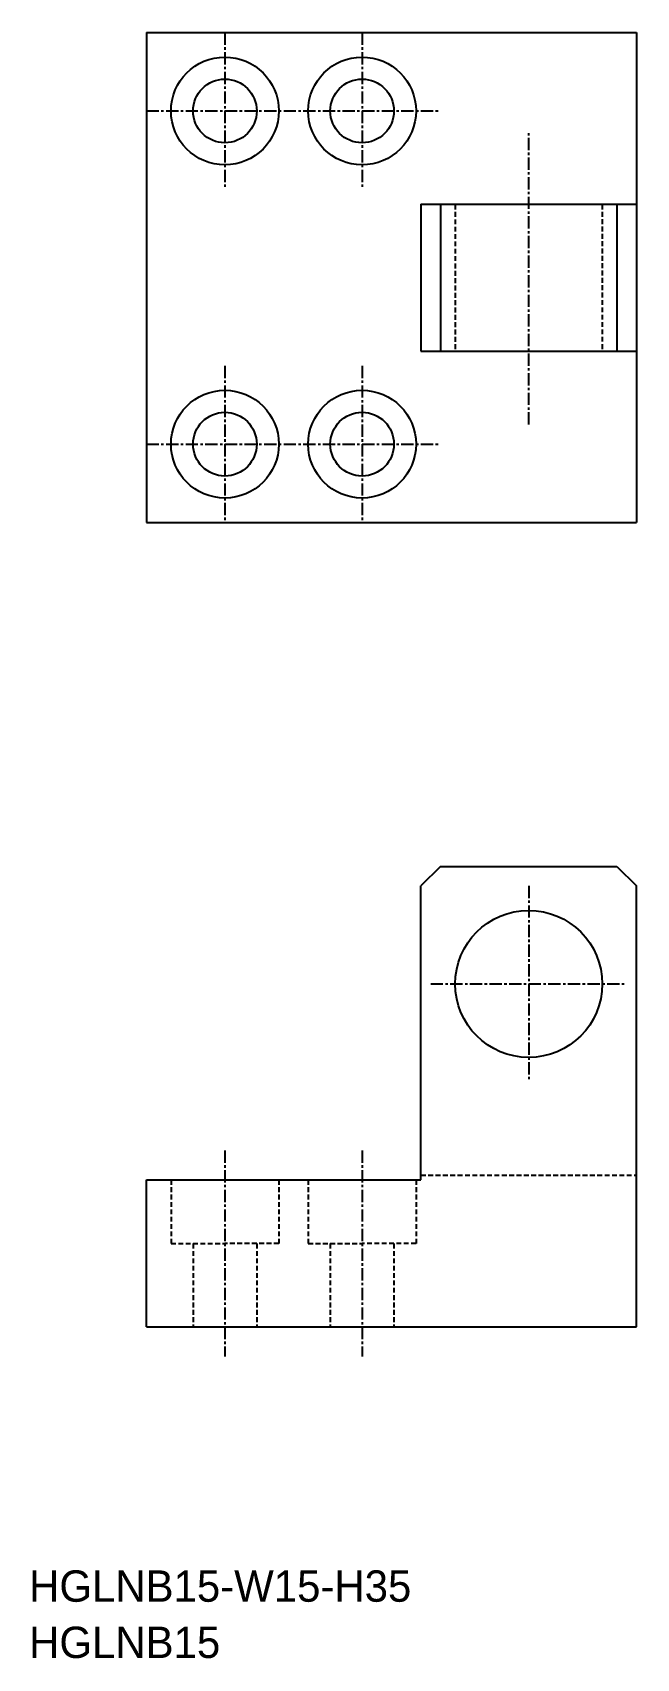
# Model space of a CAD drawing. Extents: x -74 to -12, y 397 to 563.
import ezdxf

# ---------------------------------------------------------------- set-up
doc = ezdxf.new("R2010")
doc.units = 0
doc.linetypes.add('CENTER', pattern=[2, 1.25, -0.25, 0.25, -0.25])
doc.linetypes.add('DASHED', pattern=[0.75, 0.5, -0.25])
doc.layers.get('0').update_dxf_attribs({"linetype": 'CONTINUOUS'})
doc.layers.add('CENTER', color=1, linetype='CENTER')
doc.layers.add('DASHED', color=2, linetype='DASHED')

msp = doc.modelspace()

# ---------------------------------------------------------------- linework, layer by layer
at = {"color": 7, "linetype": 'CONTINUOUS'}
for p, q in [((-61.89, 562.73), (-11.89, 562.73)), ((-61.89, 562.73), (-61.89, 512.73)), ((-11.89, 562.73), (-11.89, 512.73)), ((-33.89, 545.23), (-33.89, 530.23)), ((-33.89, 545.23), (-11.89, 545.23)), ((-31.89, 545.23), (-31.89, 530.23)), ((-13.89, 545.23), (-13.89, 530.23)), ((-33.89, 530.23), (-11.89, 530.23)), ((-61.89, 512.73), (-11.89, 512.73)), ((-31.89, 477.65), (-33.89, 475.65)), ((-31.89, 477.65), (-13.89, 477.65)), ((-13.89, 477.65), (-11.89, 475.65)), ((-33.89, 445.65), (-33.89, 475.65)), ((-11.89, 430.65), (-11.89, 475.65)), ((-61.89, 445.65), (-33.89, 445.65)), ((-61.89, 430.65), (-61.89, 445.65)), ((-61.89, 430.65), (-11.89, 430.65))]:
    msp.add_line(p, q, dxfattribs=at)
at = {"color": 3, "linetype": 'DASHED'}
for p, q in [((-30.39, 545.17), (-30.39, 530.17)), ((-15.39, 545.19), (-15.39, 530.19)), ((-59.39, 445.65), (-59.39, 439.15)), ((-48.39, 445.65), (-48.39, 439.15)), ((-45.39, 445.65), (-45.39, 439.15)), ((-34.39, 445.65), (-34.39, 439.15)), ((-33.89, 446.15), (-11.89, 446.15)), ((-59.39, 439.15), (-53.89, 439.15)), ((-57.14, 439.15), (-57.14, 430.65)), ((-48.39, 439.15), (-53.89, 439.15)), ((-50.64, 439.15), (-50.64, 430.65)), ((-45.39, 439.15), (-39.89, 439.15)), ((-43.14, 439.15), (-43.14, 430.65)), ((-34.39, 439.15), (-39.89, 439.15)), ((-36.64, 439.15), (-36.64, 430.65))]:
    msp.add_line(p, q, dxfattribs=at)
at = {"color": 7, "linetype": 'CONTINUOUS'}
for centre, radius in [((-53.89, 554.73), 5.5), ((-39.89, 554.73), 5.5), ((-53.89, 554.73), 3.25), ((-39.89, 554.73), 3.25), ((-53.89, 520.73), 5.5), ((-39.89, 520.73), 5.5), ((-53.89, 520.73), 3.25), ((-39.89, 520.73), 3.25), ((-22.89, 465.65), 7.5)]:
    msp.add_circle(centre, radius, dxfattribs=at)
at = {"layer": 'CENTER', "color": 1, "linetype": 'CENTER'}
for p, q in [((-53.89, 562.73), (-53.89, 546.73)), ((-39.89, 562.73), (-39.89, 546.73)), ((-61.89, 554.73), (-45.89, 554.73)), ((-47.89, 554.73), (-31.89, 554.73)), ((-22.89, 522.73), (-22.89, 552.73)), ((-53.89, 528.73), (-53.89, 512.73)), ((-39.89, 528.73), (-39.89, 512.73)), ((-61.89, 520.73), (-45.89, 520.73)), ((-47.89, 520.73), (-31.89, 520.73)), ((-22.89, 475.67), (-22.89, 455.67)), ((-32.89, 465.65), (-12.89, 465.65)), ((-53.89, 448.65), (-53.89, 427.65)), ((-39.89, 448.65), (-39.89, 427.65))]:
    msp.add_line(p, q, dxfattribs=at)
at = {"layer": 'DASHED', "linetype": 'CENTER'}
msp.add_line((-33.89, 530.23), (-33.89, 530.23), dxfattribs=at)

# ---------------------------------------------------------------- texts
at = {"color": 7, "linetype": 'CONTINUOUS'}
for s, p in [('HGLNB15-W15-H35', (-73.87, 402.61)), ('HGLNB15', (-73.87, 396.87))]:
    msp.add_text(s, height=3.2, dxfattribs=at).set_placement(p)

doc.saveas('drawing.dxf')
